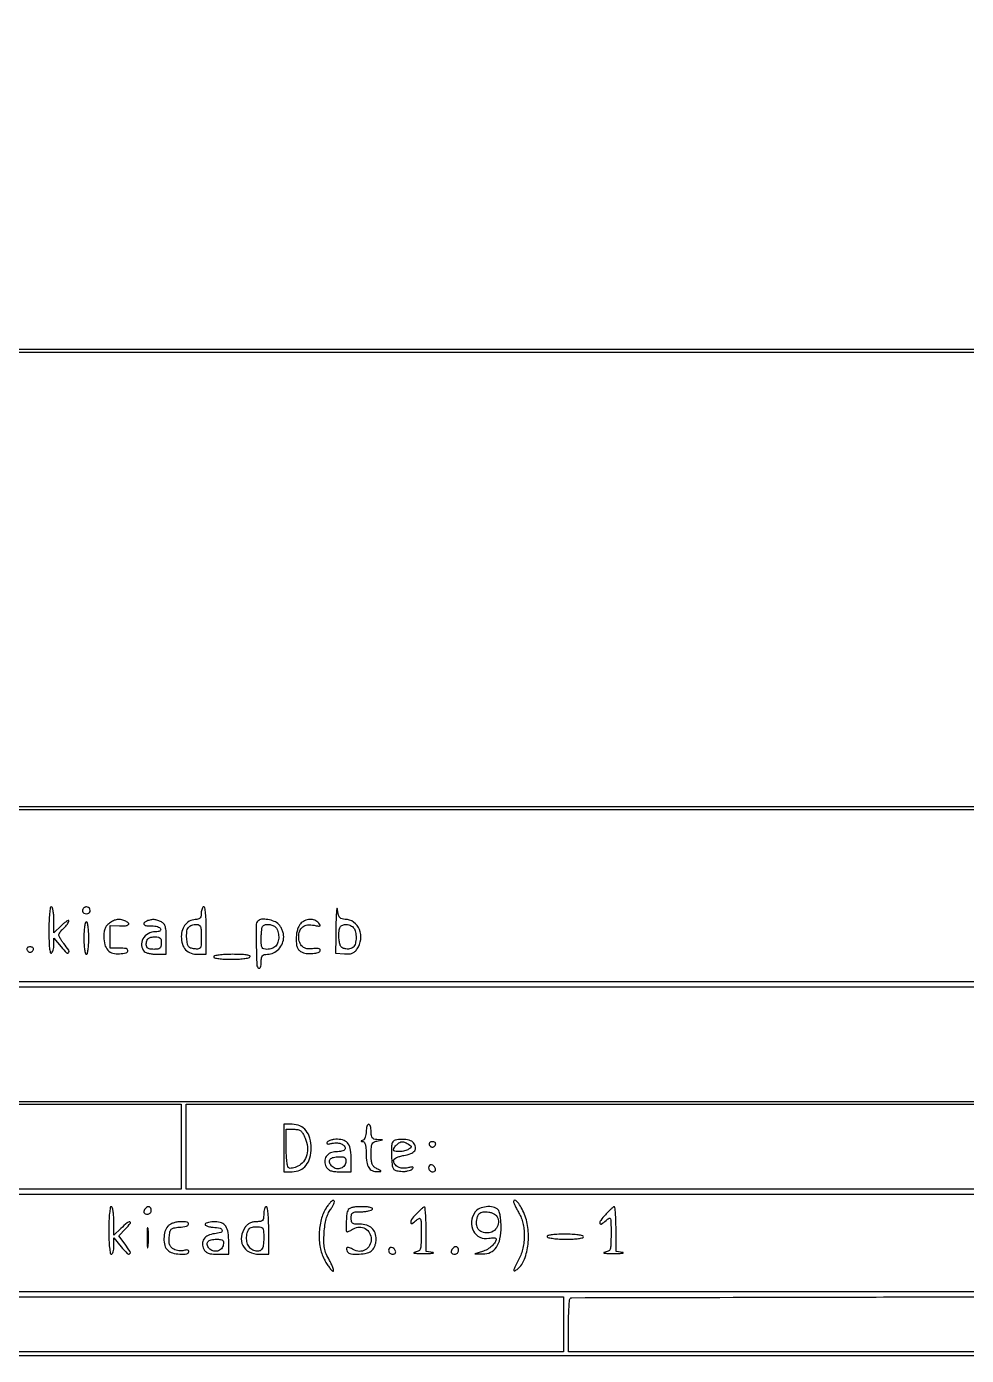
# Model space of a CAD drawing. Extents: x 117 to 3390, y 118 to 2363.
# Drawn here: x 2264 to 2640, y 118 to 649 of the extents above; entities that cross this region are included whole.
import ezdxf

# ---------------------------------------------------------------- set-up
doc = ezdxf.new("R2010")
doc.units = 0

msp = doc.modelspace()

# ---------------------------------------------------------------- linework, layer by layer
for points in [[(117.463346, 2361.750305, 0.090812), (117.267992, 2360.684755), (117.20352, 2031.426652, 0.000066), (117.180761, 1669.125388, 0.00004), (117.244614, 1239), (117.5, 117.5), (1754, 117.5), (3390.5, 117.5), (3390.5, 1240), (3390.5, 2362.5), (1754.218732, 2362.750305, 0.000029), (901.86696, 2362.831312, 0.000162), (445.294791, 2362.700308, 0.000003), (118.547025, 2362.498846, 0.311453)], [(2273, 287.440983, 0.007326), (2273.059624, 283.371656, 0.020523), (2273.25999, 280.527894, 0.025246), (2273.560583, 278.687047, 0.51808), (2274, 278.5, 0.137766), (2274.384952, 278.918714, 0.04326), (2274.70625, 279.715867, 0.039491), (2274.926259, 280.710312, 0.034711), (2275, 281.771243), (2275, 284.424452), (2277.959359, 280.962226, 0.018502), (2280.110565, 278.626268, 0.449358), (2280.896852, 278.669629, 0.328194), (2280.932367, 279.633465, 0.01728), (2279, 282.272871, -0.016432), (2278.234282, 283.315047, -0.019793), (2277.5875, 284.3439, -0.018834), (2277.116288, 285.240307, -0.112042), (2277, 285.752742, -0.129523), (2277.125528, 286.229191, -0.028519), (2277.5875, 286.946378, -0.027851), (2278.234401, 287.738281, -0.023651), (2279, 288.5, 0.025962), (2279.765525, 289.268713, 0.029558), (2280.4125, 290.081475, 0.030764), (2280.87105, 290.826539, 0.123166), (2281, 291.342079, 0.499848), (2280.76956, 291.514997, 0.06694), (2280.11875, 291.226711, 0.036442), (2279.152427, 290.531695, 0.016904), (2278, 289.5), (2275, 286.625818), (2275, 291.812909, 0.018145), (2274.927819, 293.801227, 0.029478), (2274.70625, 295.476292, 0.029667), (2274.390283, 296.714927, 0.326323), (2274, 297, 0.368822), (2273.57584, 296.637858, 0.013298), (2273.276153, 294.360246, 0.017551), (2273.066156, 291.327667, 0.00851)], [(2286.542705, 296.069098, 0.221146), (2286.444975, 295.246757, 0.174599), (2287.002687, 294.53216, 0.137965), (2288.013092, 294.232649, 0.142848), (2289.016312, 294.510081, 0.189436), (2289.503635, 295.160814, 0.165456), (2289.45272, 296.014234, 0.147302), (2288.873321, 296.730681, 0.150691), (2288, 297, 0.08914), (2287.620145, 296.931737, 0.053258), (2287.208109, 296.726548, 0.051122), (2286.828194, 296.425183, 0.061191)], [(2334, 294.5, -0.045435), (2333.897141, 293.370396, -0.109549), (2333.572251, 292.601619, -0.140922), (2333.01499, 292.157647, -0.098499), (2332.222506, 292, 0.102514), (2329.763988, 291.490582, 0.107531), (2327.758174, 290.049915, 0.10156), (2326.453055, 287.828884, 0.082396), (2326, 285.098284, 0.073018), (2326.446073, 282.060017, 0.119183), (2327.753402, 279.822612, 0.122397), (2329.909171, 278.467544, 0.079564), (2332.828741, 278), (2336, 278), (2336, 287.5, 0.008575), (2335.933788, 291.360608, 0.017647), (2335.723684, 294.375, 0.013417), (2335.423816, 296.638562, 0.368504), (2335, 297, 0.226478), (2334.617064, 296.817169, 0.074992), (2334.29375, 296.265625, 0.057076), (2334.073116, 295.457356, 0.038131)], [(2388.055839, 294, 0.007811), (2387.961163, 292.246192, 0.002865), (2387.880322, 289.765625, 0.00284), (2387.822905, 287.053695, 0.003402), (2387.800725, 284.5), (2387.789435, 278.5), (2391.2997, 278.195299, 0.03283), (2393.112865, 278.15731, 0.08118), (2394.410308, 278.429368, 0.093592), (2395.441706, 279.069325, 0.054505), (2396.404982, 280.167806, 0.124258), (2397.841905, 283.942159, 0.126849), (2397.298966, 287.914652, 0.138583), (2394.976043, 290.885599, 0.159274), (2391.566422, 292, -0.057778), (2390.351599, 292.140851, -0.134975), (2389.5548, 292.575302, -0.121485), (2389.041656, 293.391064, -0.042367), (2388.716254, 294.75, 0.003032), (2388.451437, 296.429297, 0.63294), (2388.328283, 296.464676, 0.163047), (2388.215406, 296.196739, 0.001479)], [(2287, 284.5, 0.013867), (2287.070361, 281.963427, 0.024301), (2287.288462, 279.875, 0.022017), (2287.599474, 278.314102, 0.345347), (2288, 278, 0.345347), (2288.400526, 278.314102, 0.022017), (2288.711538, 279.875, 0.024301), (2288.929639, 281.963427, 0.013867), (2289, 284.5, 0.013867), (2288.929639, 287.036573, 0.024301), (2288.711538, 289.125, 0.022017), (2288.400526, 290.685898, 0.345347), (2288, 291, 0.345347), (2287.599474, 290.685898, 0.022017), (2287.288462, 289.125, 0.024301), (2287.070361, 287.036573, 0.013867)], [(2297.222506, 290.443296, 0.063588), (2296.176206, 289.491726, 0.079462), (2295.494017, 288.371979, 0.066404), (2295.118802, 286.938321, 0.030851), (2295, 285.014725, 0.063675), (2295.403716, 281.857429, 0.123471), (2296.61569, 279.63921, 0.139854), (2298.609088, 278.424883, 0.092426), (2301.29842, 278.195997, 0.037033), (2303.939329, 278.658728, 0.349244), (2304.590683, 279.513224, 0.364798), (2303.900508, 280.299675, 0.037746), (2301.250728, 280.5), (2297.5, 280.5), (2297.5, 285), (2297.5, 289.5), (2301.25, 289.385937, 0.027192), (2303.697858, 289.444607, 0.168696), (2304.83203, 289.941034, 0.467006), (2304.797806, 290.627152, 0.0703), (2303.418213, 291.393011, 0.044493), (2301.717405, 291.87745, 0.08537), (2300.303352, 291.903224, 0.079886), (2298.900798, 291.451574, 0.035026)], [(2312.25, 291.337719, 0.09462), (2311.149363, 290.628815, 0.414468), (2311.132576, 289.931797, 0.175598), (2312.164508, 289.418739, 0.040174), (2314.143445, 289.352552, -0.037726), (2315.380705, 289.317225, -0.048672), (2316.493948, 289.090135, -0.057233), (2317.337567, 288.720622, -0.17816), (2317.726778, 288.25, -0.176267), (2317.721321, 287.73393, -0.168685), (2317.385912, 287.330627, -0.098252), (2316.687709, 287.078174, -0.037786), (2315.654762, 287, 0.127744), (2312.742873, 286.243706, 0.136757), (2310.655171, 284.17821, 0.155538), (2310.092336, 281.541613, 0.173487), (2311.2, 279.2, 0.106108), (2311.915624, 278.737286, 0.031761), (2313.16375, 278.3525, 0.030274), (2314.657267, 278.088408, 0.02863), (2316.2, 278), (2320, 278), (2320, 283.964816, 0.01239), (2319.921377, 287.137191, 0.055065), (2319.625543, 288.975296, 0.097995), (2319.039908, 290.142731, 0.105153), (2318.065741, 290.964816, 0.043955), (2316.573944, 291.601777, 0.062997), (2315.163501, 291.872829, 0.064189), (2313.750037, 291.782002, 0.047825)], [(2334, 284.933578, -0.00852), (2333.9447, 281.688569, -0.123298), (2333.629916, 280.591556, -0.250661), (2332.903597, 280.141435, -0.044569), (2331.25, 280.183578, -0.050342), (2329.744428, 280.512607, -0.157693), (2328.916833, 281.114205, -0.115947), (2328.45495, 282.211076, -0.021501), (2328.180799, 284.398214, -0.046512), (2328.210184, 287.009069, -0.132091), (2328.857568, 288.69378, -0.158289), (2330.172781, 289.647267, -0.076288), (2332.25, 289.984687, -0.150231), (2333.123859, 289.72441, -0.163834), (2333.664403, 289.025476, -0.071272), (2333.933973, 287.632918, -0.012228)], [(2356.666667, 291.333333, 0.197634), (2355.969189, 289.661123, 0.005655), (2356.019596, 281.770651, 0.004942), (2356.239329, 273.806198, 0.249958), (2357, 272.5, 0.297719), (2357.391769, 272.509855, 0.145541), (2357.718784, 272.916013, 0.069343), (2357.933656, 273.756294, 0.027979), (2358, 274.940983, -0.02882), (2358.095465, 276.59584, -0.143454), (2358.454314, 277.444098, -0.175205), (2359.170319, 277.872061, -0.047998), (2360.5, 278, 0.11391), (2362.897979, 278.55349, 0.092445), (2365.022913, 280.129171, 0.089564), (2366.488358, 282.416845, 0.098082), (2367, 285, 0.055778), (2366.854296, 286.302037, 0.039427), (2366.416667, 287.708333, 0.039751), (2365.771179, 289.01128, 0.061571), (2365, 290, 0.100795), (2363.189989, 291.197501, 0.056289), (2360.63476, 291.907748, 0.057706), (2358.158738, 292.015203, 0.180287)], [(2363.8, 288.8, -0.082665), (2364.260669, 288.155329, -0.03742), (2364.6475, 287.18875, -0.035729), (2364.911486, 286.083486, -0.040779), (2365, 285, -0.072468), (2364.69026, 282.874131, -0.116806), (2363.782312, 281.295413, -0.121791), (2362.294887, 280.333756, -0.083075), (2360.3, 280, -0.070892), (2359.049972, 280.17813, -0.202643), (2358.382692, 280.721014, -0.108321), (2358.070263, 281.840499, -0.01409), (2358, 284.333333, -0.014248), (2358.048689, 286.041585, -0.018893), (2358.195833, 287.589583, -0.016466), (2358.405725, 288.846353, -0.147809), (2358.666667, 289.333333, -0.146717), (2359.686845, 289.882793, -0.076703), (2361.141044, 289.954953, -0.072514), (2362.641163, 289.574625, -0.098396)], [(2373.654988, 290.171259, 0.077933), (2372.984137, 289.147353, 0.039079), (2372.457726, 287.68871, 0.035596), (2372.114804, 285.971133, 0.031486), (2372, 284.149821, 0.022386), (2372.100859, 281.898252, 0.085182), (2372.460588, 280.543185, 0.116864), (2373.182239, 279.617392, 0.062201), (2374.426258, 278.851645, 0.089988), (2376.604384, 278.300037, 0.053476), (2379.287358, 278.402868, 0.07131), (2381.292837, 278.995957, 0.450913), (2381.564765, 279.895207, 0.178709), (2381.194478, 280.184694, 0.048664), (2380.456538, 280.34399, 0.042765), (2379.524434, 280.371846, 0.033333), (2378.518121, 280.248215, -0.093404), (2376.298055, 280.242406, -0.132585), (2374.526937, 281.092027, -0.129311), (2373.394789, 282.737389, -0.086588), (2373, 285, -0.08685), (2373.415442, 287.373672, -0.145373), (2374.608431, 288.991952, -0.137611), (2376.546395, 289.75101, -0.074438), (2379.124417, 289.625117, 0.008219), (2380.91084, 289.298272, 0.151481), (2381.474627, 289.375511, 0.446509), (2381.572088, 289.69732, 0.036742), (2380.999491, 290.500613, 0.128389), (2379.459495, 291.606301, 0.103398), (2377.441274, 291.934588, 0.097564), (2375.360927, 291.426977, 0.100686)], [(2394.8, 288.8, -0.132128), (2395.611481, 287.391436, -0.054516), (2395.945311, 285.197571, -0.053802), (2395.795088, 282.90445, -0.098321), (2395.121597, 281.162508, -0.116717), (2394.622353, 280.675033, -0.060388), (2393.8217, 280.317042, -0.055085), (2392.862802, 280.132856, -0.055099), (2391.88691, 280.162508, -0.066805), (2390.685958, 280.499896, -0.133172), (2389.919117, 281.110021, -0.103808), (2389.451252, 282.138141, -0.03118), (2389.179541, 283.845196, -0.01779), (2389.096515, 285.22895, -0.017588), (2389.111571, 286.620402, -0.017754), (2389.210789, 287.835161, -0.062432), (2389.398157, 288.595196, -0.18181), (2390.253363, 289.558358, -0.112246), (2391.734299, 289.954622, -0.098217), (2393.414763, 289.68703, -0.108341)], [(2318, 282.5, -0.047675), (2317.873428, 281.175563, -0.173074), (2317.45, 280.458333, -0.144586), (2316.613599, 280.097235, -0.030103), (2315, 280, -0.031329), (2313.549228, 280.090992, -0.106215), (2312.659091, 280.402778, -0.158004), (2312.17302, 280.969627, -0.099176), (2312, 281.833333, -0.061692), (2312.190743, 283.373388, -0.154201), (2312.778845, 284.327361, -0.135549), (2313.867081, 284.843543, -0.043388), (2315.666667, 285, -0.053326), (2316.822469, 284.87638, -0.152866), (2317.516667, 284.482143, -0.143629), (2317.887532, 283.74406, -0.04511)], [(2264.191667, 279.925, 0.073624), (2264.399741, 279.514089, 0.066918), (2264.723802, 279.165781, 0.070382), (2265.110048, 278.930417, 0.102038), (2265.5, 278.85, 0.102038), (2265.889952, 278.930417, 0.070382), (2266.276198, 279.165781, 0.066918), (2266.600259, 279.514089, 0.073624), (2266.808333, 279.925, 0.159683), (2266.810399, 280.333474, 0.143818), (2266.571823, 280.684219, 0.107546), (2266.111023, 280.920344, 0.064908), (2265.5, 281, 0.064908), (2264.888977, 280.920344, 0.107546), (2264.428177, 280.684219, 0.143818), (2264.189601, 280.333474, 0.159683)], [(2339, 277, 0.349864), (2339.322823, 276.595118, 0.020376), (2340.985246, 276.286018, 0.023048), (2343.21002, 276.069535, 0.012729), (2345.940983, 276, 0.013438), (2348.645108, 276.072687, 0.019448), (2351.0246, 276.29375, 0.015512), (2352.931362, 276.606453, 0.208873), (2353.5, 277, 0.490637), (2353.339092, 277.429203, 0.039212), (2351.970472, 277.737367, 0.026296), (2349.741738, 277.939637, 0.009482), (2346.559017, 278, 0.011407), (2343.555452, 277.931466, 0.021479), (2341.139754, 277.716927, 0.018324), (2339.333851, 277.410329, 0.35542)], [(2367, 200.5), (2367, 191), (2370.42742, 191, 0.10862), (2373.515818, 191.678937, 0.116785), (2375.941613, 193.5823, 0.101947), (2377.478245, 196.608972, 0.066747), (2378, 200.5, 0.066747), (2377.478245, 204.391028, 0.101947), (2375.941613, 207.4177, 0.116785), (2373.515818, 209.321063, 0.10862), (2370.42742, 210), (2367, 210)], [(2375.573811, 204.477588, -0.072026), (2376.462794, 201.02453, -0.089872), (2376.227956, 197.726703, -0.100874), (2374.909578, 195.00732, -0.11731), (2372.688269, 193.19349, -0.030448), (2371.582935, 192.738713, -0.036128), (2370.491391, 192.451578, -0.03906), (2369.558439, 192.351445, -0.146642), (2368.995944, 192.502507, -0.212768), (2368.603184, 193.07915, -0.013916), (2368.292558, 195.123012, -0.018263), (2368.072335, 197.66338, -0.012488), (2368, 200.559017), (2368, 208), (2371.051027, 208, -0.047836), (2372.704485, 207.841448, -0.118168), (2373.806493, 207.34078, -0.100108), (2374.669598, 206.335714, -0.028564)], [(2400, 207.083333, -0.039935), (2399.907737, 205.930008, -0.047701), (2399.632812, 204.875274, -0.054536), (2399.230111, 204.060995, -0.156004), (2398.75, 203.662281, 0.009076), (2398.090194, 203.382013, 0.295955), (2398, 203.242982, 0.382689), (2398.096611, 203.135242, 0.011437), (2398.75, 203.078947, -0.249859), (2399.29022, 202.745676, -0.069494), (2399.680784, 201.794372, -0.044864), (2399.925268, 200.290319, -0.01787), (2400, 198.2, 0.03509), (2400.238126, 194.811104, 0.104761), (2401.029049, 192.638039, 0.153705), (2402.41989, 191.447517, 0.109416), (2404.45, 191.06768, 0.006248), (2405.767205, 191.127653, 0.447947), (2405.888139, 191.280137, 0.238358), (2405.72817, 191.495099, 0.003419), (2404.25, 192.220495, -0.074764), (2403.098336, 193.006066, -0.114617), (2402.424518, 194.00231, -0.074173), (2402.090578, 195.507173, -0.017575), (2402, 198.083263, -0.014046), (2402.075599, 200.773905, -0.088082), (2402.390413, 202.107095, -0.162418), (2403.056842, 202.852344, -0.082404), (2404.25, 203.294267), (2406.5, 203.727636), (2404.25, 203.863818, -0.06412), (2403.119913, 204.079417, -0.159299), (2402.448849, 204.571298, -0.124032), (2402.099403, 205.457687, -0.032192), (2402, 207, 0.031626), (2401.927234, 208.149251, 0.048861), (2401.70625, 209.11875, 0.06271), (2401.384262, 209.790443, 0.254951), (2401, 210, 0.250638), (2400.61597, 209.794591, 0.064635), (2400.29375, 209.143229, 0.050076), (2400.072814, 208.200605, 0.032551)], [(2384.409864, 202.854157, 0.152549), (2384.292983, 202.397955, 0.336429), (2384.511765, 202.138746, 0.100206), (2385.18242, 202.124687, 0.016782), (2386.4465, 202.397216, -0.083757), (2388.490002, 202.558539, -0.094862), (2390.379122, 202.020422, -0.144878), (2391.444102, 201.019475, -0.277351), (2391.429973, 199.886693, -0.155665), (2391.030121, 199.544141, -0.037071), (2390.189364, 199.260466, -0.034607), (2389.128764, 199.06515, -0.02824), (2387.976167, 199, 0.10544), (2385.659468, 198.505962, 0.142284), (2384.033087, 197.128059, 0.149892), (2383.448736, 195.15314, 0.120961), (2384, 193, 0.087926), (2384.760619, 192.033587, 0.095759), (2385.786461, 191.42192, 0.065604), (2387.274952, 191.095766, 0.021175), (2389.535184, 191), (2394, 191), (2394, 195.565741, 0.032188), (2393.734109, 199.691759, 0.112258), (2392.818993, 202.181042, 0.160961), (2391.137462, 203.52904, 0.089377), (2388.523833, 204, 0.031073), (2387.168152, 203.915668, 0.036863), (2385.910463, 203.663409, 0.040026), (2384.909202, 203.296048, 0.147446)], [(2410.408803, 202.62294, 0.070665), (2410.2212, 201.804443, 0.012314), (2410.126609, 200.218966, 0.013157), (2410.110347, 198.339533, 0.011459), (2410.190188, 196.37294, 0.012502), (2410.462418, 193.304771, 0.126581), (2410.916443, 192.117751, 0.183894), (2411.824205, 191.510051, 0.032736), (2413.877158, 191.177158, 0.035004), (2415.252347, 191.142321, 0.037086), (2416.59211, 191.302223, 0.039911), (2417.713643, 191.615888, 0.117265), (2418.377158, 192.056266, 0.064972), (2418.768465, 192.602511, 0.472101), (2418.661594, 192.86228, 0.122581), (2418.090793, 192.893355, 0.0106), (2416.654347, 192.586049, -0.076752), (2414.548345, 192.419852, -0.101904), (2412.705036, 192.945035, -0.123306), (2411.458073, 194.052102, -0.150977), (2411, 195.534547, -0.230557), (2411.268802, 196.086502, -0.053087), (2412.17218, 196.650781, -0.043448), (2413.481064, 197.151566, -0.02781), (2415.069628, 197.511764, 0.047063), (2417.837764, 198.252372, 0.138507), (2419.414972, 199.404136, 0.216545), (2419.768552, 200.859808, 0.126799), (2418.989431, 202.512735, 0.15953), (2417.269338, 203.59517, 0.058175), (2414.379603, 203.970211, 0.059446), (2411.624308, 203.677303, 0.24995)], [(2417, 201.984687, -0.02521), (2417.814678, 201.389057, -0.226004), (2418, 201, -0.226004), (2417.814678, 200.610943, -0.02521), (2417, 200.015313, -0.086732), (2415.404648, 199.325959, -0.049783), (2413.322439, 199.04239, -0.053258), (2411.528011, 199.169188, -0.363283), (2411, 199.8, -0.155844), (2411.299296, 200.73692, -0.051787), (2412.263363, 201.831945, -0.051815), (2413.445198, 202.715357, -0.139122), (2414.45, 202.984687, -0.064851), (2414.957057, 202.911109, -0.025031), (2415.632188, 202.684621, -0.024278), (2416.348627, 202.362724, -0.027528)], [(2425.191667, 201.925, 0.073624), (2425.399741, 201.514089, 0.066918), (2425.723802, 201.165781, 0.070382), (2426.110048, 200.930417, 0.102038), (2426.5, 200.85, 0.102038), (2426.889952, 200.930417, 0.070382), (2427.276198, 201.165781, 0.066918), (2427.600259, 201.514089, 0.073624), (2427.808333, 201.925, 0.159683), (2427.810399, 202.333474, 0.143818), (2427.571823, 202.684219, 0.107546), (2427.111023, 202.920344, 0.064908), (2426.5, 203, 0.064908), (2425.888977, 202.920344, 0.107546), (2425.428177, 202.684219, 0.143818), (2425.189601, 202.333474, 0.159683)], [(2391.819551, 194.75, -0.154526), (2391.050001, 193.147532, -0.147788), (2389.485027, 192.245216, -0.141012), (2387.623335, 192.339528, -0.13768), (2386.076405, 193.407938, -0.111069), (2385.349401, 194.833867, -0.243281), (2385.617611, 195.994898, -0.164927), (2386.89857, 196.76199, -0.053214), (2389.128568, 197, -0.0254), (2390.754667, 196.917339, -0.149807), (2391.531831, 196.589692, -0.203838), (2391.861935, 195.943436, -0.052839)], [(2425, 192.583333, 0.099038), (2425.120875, 191.979073, 0.097945), (2425.465104, 191.465104, 0.097945), (2425.979073, 191.120875, 0.099038), (2426.583333, 191, 0.077096), (2427.158616, 191.089234, 0.119977), (2427.585286, 191.348828, 0.144529), (2427.795817, 191.735738, 0.134046), (2427.770833, 192.1875, 0.113253), (2427.122932, 193.250696, 0.165501), (2426.153639, 193.742973, 0.244413), (2425.346973, 193.459866, 0.190724)], [(2297, 167.5, 0.008575), (2297.066212, 163.639392, 0.017647), (2297.276316, 160.625, 0.013417), (2297.576184, 158.361438, 0.368504), (2298, 158, 0.265409), (2298.386851, 158.220908, 0.056822), (2298.714152, 158.954688, 0.045345), (2298.943935, 160.004837, 0.029136), (2299.026901, 161.25), (2299.053802, 164.5), (2301.949962, 161.006394, 0.016144), (2304.36905, 158.272899, 0.363665), (2305.34207, 158.159061, 0.410718), (2305.531158, 159.045137, 0.016615), (2303.487859, 162.016456), (2300.999165, 165.389691), (2303.686674, 168.194845, 0.019122), (2305.655495, 170.413784, 0.611609), (2305.42883, 170.93484, 0.19446), (2304.284757, 170.553833, 0.014596), (2301.804719, 168.312909), (2299, 165.625818), (2299, 171.312909, 0.016538), (2298.927872, 173.493009, 0.026985), (2298.70625, 175.329417, 0.025533), (2298.391464, 176.704063, 0.335453), (2298, 177, 0.368504), (2297.576184, 176.638562, 0.013417), (2297.276316, 174.375, 0.017647), (2297.066212, 171.360608, 0.008575)], [(2311.666667, 176.333333, 0.091649), (2311.095775, 175.503522, 0.193059), (2311.066255, 174.735179, 0.206496), (2311.569797, 174.19498, 0.103678), (2312.5, 174, 0.099038), (2313.072457, 174.114514, 0.097945), (2313.559375, 174.440625, 0.097945), (2313.885486, 174.927543, 0.099038), (2314, 175.5, 0.103678), (2313.80502, 176.430203, 0.206496), (2313.264821, 176.933745, 0.193059), (2312.496478, 176.904225, 0.091649)], [(2359, 174, -0.030609), (2358.896976, 172.318649, -0.164834), (2358.504725, 171.504816, -0.168145), (2357.703361, 171.106019, -0.032159), (2356.056704, 171, 0.052863), (2354.695244, 170.855656, 0.061953), (2353.469648, 170.428998, 0.063804), (2352.41492, 169.728615, 0.061619), (2351.556704, 168.777494, 0.116329), (2350.069082, 165.046425, 0.156164), (2350.652643, 161.476804, 0.157626), (2353.192723, 158.932417, 0.118948), (2357.056704, 158), (2361, 158), (2361, 167.5, 0.008575), (2360.933788, 171.360608, 0.017647), (2360.723684, 174.375, 0.013417), (2360.423816, 176.638562, 0.368504), (2360, 177, 0.254951), (2359.615738, 176.790443, 0.06271), (2359.29375, 176.11875, 0.048861), (2359.072766, 175.149251, 0.031626)], [(2383.965243, 176.443762, 0.075068), (2382.002269, 171.848615, 0.05386), (2381.187269, 166.315646, 0.05395), (2381.572982, 160.747843, 0.076182), (2383.177034, 156.049968, 0.016732), (2384.155868, 154.318633, 0.0214), (2385.176217, 152.797404, 0.019912), (2386.114829, 151.62098, 0.141074), (2386.720725, 151.226392, 0.522834), (2386.988946, 151.437386, 0.062879), (2386.823798, 152.320693, 0.034124), (2386.264638, 153.726167, 0.015699), (2385.3574, 155.476219, -0.024419), (2384.000324, 158.209594, -0.054483), (2383.308257, 160.422188, -0.048511), (2383.067598, 162.886671, -0.015998), (2383.182697, 166.528262, -0.017939), (2383.495411, 169.661867, -0.033758), (2384.007467, 172.151714, -0.040993), (2384.755888, 174.187735, -0.050653), (2385.786622, 175.925261, 0.027227), (2386.562167, 177.103338, 0.044365), (2387.070643, 178.185975, 0.056902), (2387.275797, 179.036335, 0.29305), (2387.07601, 179.453023, 0.293974), (2386.586413, 179.44408, 0.044708), (2385.788831, 178.799821, 0.038178), (2384.876026, 177.770889, 0.023947)], [(2392.606989, 175.418213, 0.069375), (2392.167615, 173.523601, 0.019566), (2392.01504, 170.488248, 0.011339), (2392.050252, 167.447711, 0.404215), (2392.513569, 167, 0.102608), (2392.814507, 167.062415, 0.012118), (2393.438026, 167.350818, 0.014084), (2394.169616, 167.736948, 0.011112), (2394.939475, 168.194274, -0.136855), (2397.286854, 168.88513, -0.138434), (2399.641345, 168.256488, -0.13431), (2401.369258, 166.466466, -0.125839), (2402, 164, -0.125426), (2401.364238, 161.505452, -0.138302), (2399.626023, 159.726998, -0.140587), (2397.238716, 159.136111, -0.131129), (2394.828527, 159.875013, 0.044148), (2393.39034, 160.605578, 0.179534), (2392.425516, 160.631138, 0.361256), (2392.089451, 160.081356, 0.102584), (2392.458881, 159.066531, 0.228794), (2393.904211, 158.14546, 0.042058), (2397.155892, 158.036598, 0.043661), (2400.490257, 158.499231, 0.140989), (2402.428571, 159.571429, 0.072518), (2403.031056, 160.379588, 0.038733), (2403.538393, 161.520536, 0.03757), (2403.884306, 162.790771, 0.047729), (2404, 164, 0.087413), (2403.554927, 166.526338, 0.1211), (2402.280731, 168.430232, 0.114025), (2400.202058, 169.600898, 0.071581), (2397.428571, 170, -0.022416), (2395.513573, 170.085897, -0.135924), (2394.592857, 170.432292, -0.187091), (2394.136873, 171.142349, -0.050281), (2394, 172.5, -0.054025), (2394.150167, 173.885743, -0.200006), (2394.644098, 174.59141, -0.12532), (2395.661602, 174.924045, -0.016657), (2397.940983, 175, 0.023552), (2399.49521, 175.07325, 0.030444), (2400.90585, 175.29375, 0.031293), (2402.01959, 175.612194, 0.17067), (2402.5, 176, 0.415721), (2402.401925, 176.410724, 0.08059), (2401.618109, 176.730717, 0.041339), (2400.192257, 176.937668, 0.015378), (2398.166006, 177, 0.017297), (2395.796017, 176.917987, 0.052056), (2394.204239, 176.639501, 0.083982), (2393.178084, 176.150391, 0.149098)], [(2419.865595, 173.9324, 0.027887), (2418.152107, 171.872343, 0.194993), (2417.831342, 170.631154, 0.54639), (2418.442911, 170.344427, 0.043487), (2420.168848, 171.652806, -0.080104), (2421.203802, 172.324526, -0.441022), (2421.743864, 172.086648, -0.077913), (2421.96775, 170.779737, -0.003537), (2422, 166.22141, -0.005901), (2421.945836, 161.63193, -0.082089), (2421.63832, 160.010342, -0.203174), (2420.87018, 159.189287, -0.066961), (2419.25, 158.716254, 0.335382), (2419.103612, 158.56627, 0.418743), (2419.217188, 158.422038, 0.022045), (2420.658402, 158.325976, 0.005618), (2423, 158.299664, 0.005618), (2425.341598, 158.325976, 0.022045), (2426.782812, 158.422038, 0.418743), (2426.896388, 158.56627, 0.335382), (2426.75, 158.716254), (2424, 159.132845), (2424, 168.066422, 0.007878), (2423.946152, 171.483709, 0.013342), (2423.779687, 174.340902, 0.007064), (2423.550017, 176.653079, 0.4271), (2423.25, 176.881328, 0.128503), (2422.826257, 176.695879, 0.012153), (2421.946456, 175.966128, 0.014916), (2420.929298, 175.025032, 0.011205)], [(2443.556704, 174.777494, 0.129714), (2442.17449, 171.026169, 0.147248), (2442.923793, 167.278905, 0.161931), (2445.526933, 164.804895, 0.160428), (2449.104167, 164.370833, -0.024668), (2450.214404, 164.536438, -0.042354), (2451.149349, 164.549608, -0.055724), (2451.804738, 164.429057, -0.330712), (2452, 164.16613, -0.146533), (2451.584602, 162.779144, -0.060378), (2450.304311, 161.267127, -0.05515), (2448.503779, 159.933821, -0.059432), (2446.49884, 159.066019), (2443.5, 158.171905), (2446.67742, 158.085953, 0.119412), (2449.800327, 158.753712, 0.132956), (2452.126844, 160.764421, 0.100777), (2453.542197, 164.179968, 0.048029), (2454, 168.934859, 0.019488), (2453.912, 171.191785, 0.023781), (2453.6475, 173.288365, 0.023297), (2453.266132, 174.99674, 0.130529), (2452.8, 175.8, 0.146465), (2450.834281, 176.859974, 0.078624), (2448.057357, 176.989893, 0.077762), (2445.342614, 176.252038, 0.135619)], [(2459, 179.116177, 0.096481), (2459.113902, 178.531389, 0.012106), (2459.629464, 177.341753, 0.013872), (2460.322322, 175.946468, 0.011101), (2461.142857, 174.482448, -0.038254), (2462.099083, 172.535689, -0.03646), (2462.765611, 170.434793, -0.0338), (2463.156276, 168.113753, -0.0248), (2463.285714, 165.505656, -0.026351), (2463.149796, 162.928395, -0.029376), (2462.743193, 160.473095, -0.030516), (2462.071432, 158.170479, -0.033917), (2461.142857, 156.049574, 0.005423), (2459.475351, 152.763941, 0.083951), (2459.113022, 151.55543, 0.610761), (2459.46081, 151.318523, 0.048478), (2460.654904, 152.127555, 0.133039), (2463.375101, 155.987355, 0.060553), (2464.784228, 162.048563, 0.05752), (2464.734283, 168.755643, 0.076122), (2463.082165, 174.626629, 0.024893), (2461.715948, 177.276485, 0.053074), (2460.356429, 179.133839, 0.191462), (2459.480845, 179.561711, 0.436711)], [(2495.730413, 173.81397, 0.021606), (2493.86338, 171.527051, 0.190908), (2493.529452, 170.292573, 0.564354), (2494.120981, 170.02121, 0.034533), (2495.993869, 171.494452, -0.053709), (2497.194473, 172.366615, -0.461102), (2497.743278, 172.170529, -0.088046), (2497.970859, 170.973646, -0.003066), (2498, 166.22141, -0.005901), (2497.945836, 161.63193, -0.082089), (2497.63832, 160.010342, -0.203174), (2496.87018, 159.189287, -0.066961), (2495.25, 158.716254, 0.335382), (2495.103612, 158.56627, 0.418743), (2495.217188, 158.422038, 0.022045), (2496.658402, 158.325976, 0.005618), (2499, 158.299664, 0.005618), (2501.341598, 158.325976, 0.022045), (2502.782812, 158.422038, 0.418743), (2502.896388, 158.56627, 0.335382), (2502.75, 158.716254), (2500, 159.132845), (2500, 168.066422, 0.007875), (2499.946089, 171.489128, 0.013156), (2499.779687, 174.36432, 0.00678), (2499.550197, 176.706223, 0.396934), (2499.25, 176.96105, 0.157666), (2498.823635, 176.7983, 0.013045), (2497.906746, 176.020528, 0.016428), (2496.845934, 175.007355, 0.011912)], [(2320.654988, 169.171259, 0.112231), (2319.476303, 167.07409, 0.070066), (2319.057199, 164.274653, 0.071205), (2319.426659, 161.522921, 0.128135), (2320.571429, 159.571429, 0.134003), (2322.423026, 158.513785, 0.048245), (2325.446243, 158.037851, 0.050371), (2328.204804, 158.15081, 0.373328), (2329, 159.067388, 0.205553), (2328.84388, 159.431098, 0.135078), (2328.436281, 159.649213, 0.086967), (2327.80587, 159.68033, 0.04582), (2327.037773, 159.511989, -0.067641), (2326.133904, 159.354735, -0.039855), (2325.036767, 159.401381, -0.039125), (2323.927163, 159.626736, -0.053255), (2322.981307, 160.010004, -0.070335), (2321.96515, 160.75376, -0.111042), (2321.378024, 161.655116, -0.083346), (2321.136891, 162.909877, -0.02664), (2321.193534, 164.815404, -0.024164), (2321.484787, 167.020833, -0.154568), (2322.005122, 168.005044, -0.151868), (2323.001937, 168.519352, -0.023084), (2325.25, 168.810365, 0.030783), (2328.106527, 169.224929, 0.304477), (2328.912496, 170.049469, 0.426757), (2328.365418, 170.809614, 0.035078), (2325.654988, 171, 0.044033), (2324.197832, 170.871423, 0.043681), (2322.781629, 170.489633, 0.04652), (2321.551629, 169.905141, 0.074802)], [(2335.538079, 170.061613, 0.375439), (2335.601578, 169.679648, 0.078761), (2336.236199, 169.307342, 0.048089), (2337.323309, 168.99797, 0.02468), (2338.729062, 168.811613, -0.034254), (2341.549647, 168.382641, -0.297047), (2342.395369, 167.517235, -0.396334), (2341.855268, 166.65246, -0.040448), (2339.251328, 166.186741, 0.085021), (2336.745588, 165.504669, 0.13413), (2335.054751, 164.074512, 0.153141), (2334.458363, 162.133774, 0.122004), (2335, 160, 0.087926), (2335.760619, 159.033587, 0.095759), (2336.786461, 158.42192, 0.065604), (2338.274952, 158.095766, 0.021175), (2340.535184, 158), (2345, 158), (2345, 162.565741, 0.032188), (2344.734109, 166.691759, 0.112258), (2343.818993, 169.181042, 0.160961), (2342.137462, 170.52904, 0.089377), (2339.523833, 171, 0.025543), (2338.17739, 170.93117, 0.03228), (2336.948126, 170.724349, 0.033885), (2335.97646, 170.424876, 0.164077)], [(2452.049585, 173.440253, -0.15484), (2452.907258, 171.326645, -0.136148), (2452.450541, 168.982063, -0.133083), (2450.836804, 167.170222, -0.145655), (2448.584905, 166.5, -0.0916), (2446.359681, 166.911111, -0.14625), (2444.83854, 168.081523, -0.139062), (2444.16232, 169.94454, -0.079601), (2444.371798, 172.345223, -0.048229), (2444.844221, 173.671088, -0.122253), (2445.484389, 174.459544, -0.118304), (2446.433356, 174.872008, -0.043652), (2447.896607, 175, -0.048337), (2449.086004, 174.884746, -0.041542), (2450.295677, 174.541824, -0.043569), (2451.347765, 174.038327, -0.086372)], [(2312.32814, 164.5, 0.004587), (2312.354021, 161.993969, 0.026082), (2312.449454, 160.664364, 0.78507), (2312.583963, 160.648711, 0.062969), (2312.729798, 161.272304, 0.015806), (2312.851521, 162.951761, 0.010474), (2312.889785, 164.88463, 0.010546), (2312.847937, 166.765662, 0.02012), (2312.721732, 168.272304, 0.180442), (2312.577707, 168.54838, 0.613017), (2312.440431, 168.495614, 0.021409), (2312.349747, 167.014488, 0.004873)], [(2359, 164.559017, -0.029408), (2358.819034, 161.484821, -0.137097), (2358.150401, 159.858621, -0.219776), (2356.938229, 159.234413, -0.087773), (2355.042204, 159.486605, -0.128837), (2353.556672, 160.425413, -0.099723), (2352.548709, 162.061539, -0.085194), (2352.151881, 164.201153, -0.064919), (2352.428758, 166.572172, -0.058294), (2352.88104, 167.765212, -0.124993), (2353.531131, 168.495285, -0.109926), (2354.510888, 168.881638, -0.03918), (2356.019052, 169, -0.036525), (2357.802354, 168.869557, -0.211471), (2358.582191, 168.377553, -0.136107), (2358.930679, 167.328096, -0.012515)], [(2472.5, 165, 0.208873), (2473.068638, 164.606453, 0.015512), (2474.9754, 164.29375, 0.019448), (2477.354892, 164.072687, 0.013438), (2480.059017, 164, 0.012729), (2482.78998, 164.069535, 0.023048), (2485.014754, 164.286018, 0.020376), (2486.677177, 164.595118, 0.349864), (2487, 165, 0.35542), (2486.666149, 165.410329, 0.018324), (2484.860246, 165.716927, 0.021479), (2482.444548, 165.931466, 0.011407), (2479.440983, 166, 0.009482), (2476.258262, 165.939637, 0.026296), (2474.029528, 165.737367, 0.039212), (2472.660908, 165.429203, 0.490637)], [(2342.819551, 161.75, -0.154526), (2342.050001, 160.147532, -0.147788), (2340.485027, 159.245216, -0.141012), (2338.623335, 159.339528, -0.13768), (2337.076405, 160.407938, -0.111069), (2336.349401, 161.833867, -0.243281), (2336.617611, 162.994898, -0.164927), (2337.89857, 163.76199, -0.053214), (2340.128568, 164, -0.0254), (2341.754667, 163.917339, -0.149807), (2342.531831, 163.589692, -0.203838), (2342.861935, 162.943436, -0.052839)], [(2409, 159.583333, 0.099038), (2409.120875, 158.979073, 0.097945), (2409.465104, 158.465104, 0.097945), (2409.979073, 158.120875, 0.099038), (2410.583333, 158, 0.077096), (2411.158616, 158.089234, 0.119977), (2411.585286, 158.348828, 0.144529), (2411.795817, 158.735738, 0.134046), (2411.770833, 159.1875, 0.113253), (2411.122932, 160.250696, 0.165501), (2410.153639, 160.742973, 0.244413), (2409.346973, 160.459866, 0.190724)], [(2434.666667, 160.333333, 0.091649), (2434.095775, 159.503522, 0.193059), (2434.066255, 158.735179, 0.206496), (2434.569797, 158.19498, 0.103678), (2435.5, 158, 0.099038), (2436.072457, 158.114514, 0.097945), (2436.559375, 158.440625, 0.097945), (2436.885486, 158.927543, 0.099038), (2437, 159.5, 0.103678), (2436.80502, 160.430203, 0.206496), (2436.264821, 160.933745, 0.193059), (2435.496478, 160.904225, 0.091649)], [(3070, 130), (3070, 119), (2775.5, 119), (2481, 119), (2481, 129.333333, -0.006022), (2481.048276, 133.341612, -0.009111), (2481.195833, 136.827083, -0.004516), (2481.399803, 139.754503, -0.178563), (2481.666667, 140.333333, -0.198317), (2482.327577, 140.607979, -0.000007), (2568.451042, 140.804167, -0.000353), (2663.450576, 140.952081, -0.000213), (2776.166667, 141), (3070, 141)]]:
    msp.add_lwpolyline(points, format="xyb", close=True)
for points in [[(3365, 1428.5), (3365, 520), (2727.5, 520), (2090, 520), (2090, 331.5), (2090, 143), (1116.5, 143), (143, 143), (143, 1240), (143, 2337), (1754, 2337), (3365, 2337)], [(3365, 428), (3365, 337), (2728.5, 337), (2092, 337), (2092, 428), (2092, 519), (2728.5, 519), (3365, 519)], [(3365, 301.5), (3365, 267), (2728.5, 267), (2092, 267), (2092, 301.5), (2092, 336), (2728.5, 336), (3365, 336)], [(3365, 242.001389), (3365, 219.002778), (2728.5, 219.00313), (2092, 219.003482), (2092, 242.001741), (2092, 265), (2728.5, 265), (3365, 265)], [(2326, 201), (2326, 184), (2209, 184), (2092, 184), (2092, 201), (2092, 218), (2209, 218), (2326, 218)], [(3082, 201), (3082, 184), (2705, 184), (2328, 184), (2328, 201), (2328, 218), (2705, 218), (3082, 218)], [(3082, 162.5), (3082, 143), (2587, 143), (2092, 143), (2092, 162.5), (2092, 182), (2587, 182), (3082, 182)], [(2479, 130), (2479, 119), (2185, 119), (1891, 119), (1891, 130), (1891, 141), (2185, 141), (2479, 141)]]:
    msp.add_lwpolyline(points, close=True)

doc.saveas('drawing.dxf')
